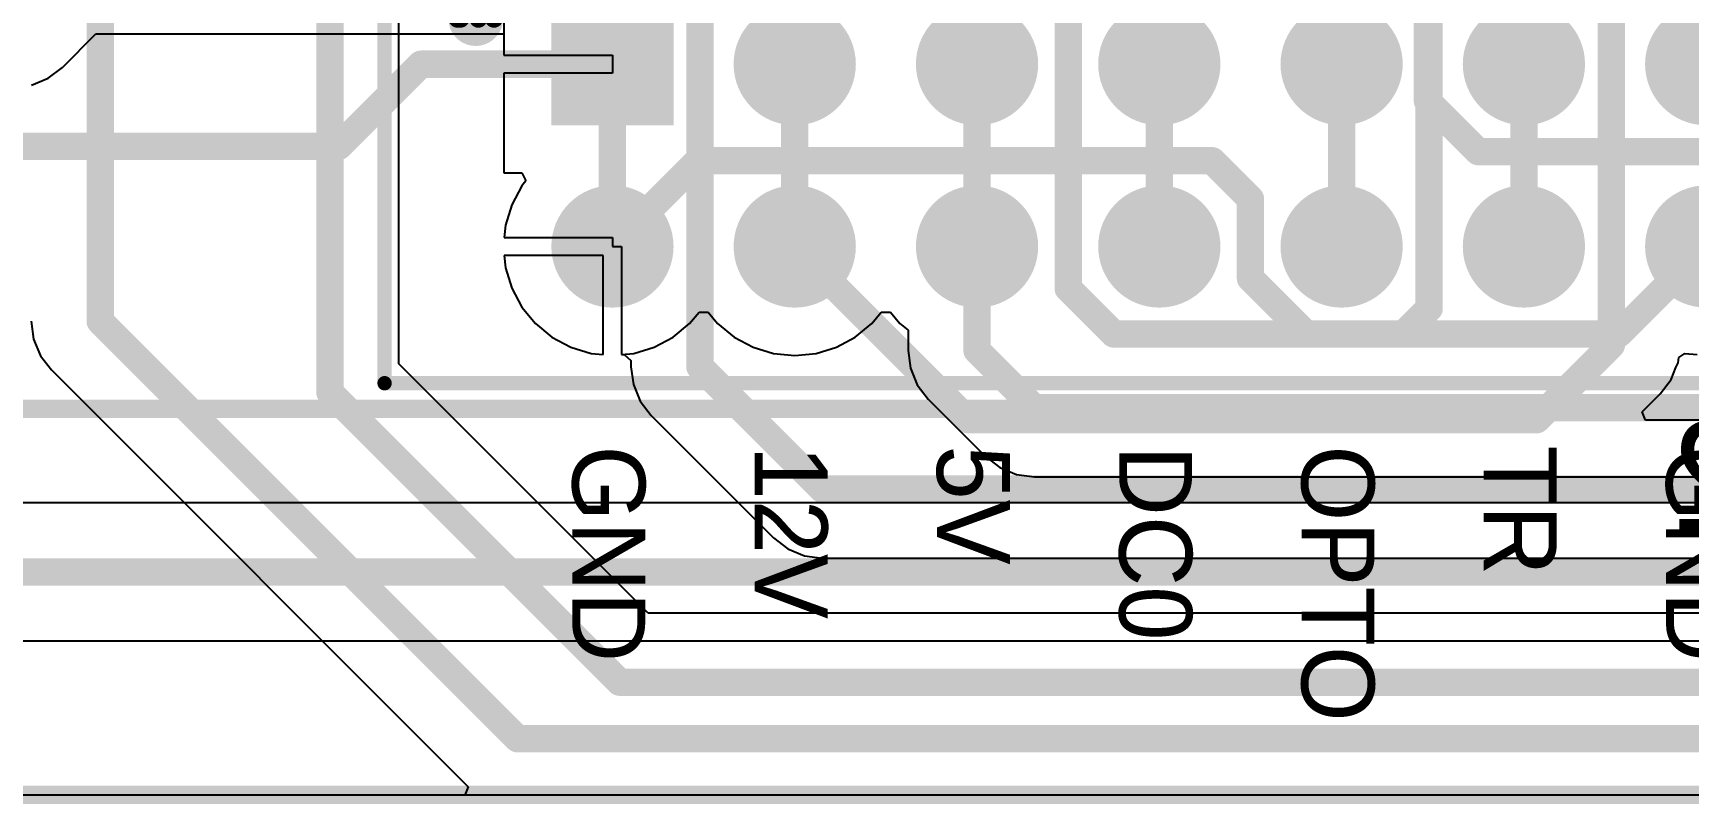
# Model space of a CAD drawing. Extents: x 2 to 5.35, y 2.27 to 3.73.
# Drawn here: x 3.067 to 3.976, y 2.268 to 2.691 of the extents above; entities that cross this region are included whole.
import ezdxf

# ---------------------------------------------------------------- set-up
doc = ezdxf.new("R2010")
doc.units = 0
doc.layers.get('0').update_dxf_attribs({"linetype": 'CONTINUOUS'})
for name, color, linetype in [('BOTTOMLAYER', 5, 'CONTINUOUS'), ('BOTTOMOVERLAY', 54, 'CONTINUOUS'), ('BOTTOMSOLDER', 6, 'CONTINUOUS'), ('MULTILAYER', 9, 'CONTINUOUS'), ('TOPLAYER', 1, 'CONTINUOUS'), ('TOPOVERLAY', 2, 'CONTINUOUS'), ('TOPSOLDER', 216, 'CONTINUOUS')]:
    doc.layers.add(name, color=color, linetype=linetype)

# ---------------------------------------------------------------- blocks, each defined once
blk = doc.blocks.new('SIP7_2_B_17')
at = {"layer": 'BOTTOMLAYER', "const_width": 0.029528}
for points in [[(0.085236, 0, 1), (0.114764, 0, 1)], [(0.185236, 0, 1), (0.214764, 0, 1)], [(0.285236, 0, 1), (0.314764, 0, 1)], [(0.385236, 0, 1), (0.414764, 0, 1)], [(0.485236, 0, 1), (0.514764, 0, 1)], [(0.585236, 0, 1), (0.614764, 0, 1)], [(-0.014764, -0.1, 1), (0.014764, -0.1, 1)], [(0.085236, -0.1, 1), (0.114764, -0.1, 1)], [(0.185236, -0.1, 1), (0.214764, -0.1, 1)], [(0.285236, -0.1, 1), (0.314764, -0.1, 1)], [(0.385236, -0.1, 1), (0.414764, -0.1, 1)], [(0.485236, -0.1, 1), (0.514764, -0.1, 1)], [(0.585236, -0.1, 1), (0.614764, -0.1, 1)]]:
    blk.add_lwpolyline(points, format="xyb", close=True, dxfattribs=at)
at = {"layer": 'BOTTOMLAYER'}
blk.add_solid([(-0.029528, -0.029528), (0.029528, -0.029528), (-0.029528, 0.029528), (0.029528, 0.029528)], dxfattribs=at)
at = {"layer": 'BOTTOMOVERLAY'}
for points, const_width in [([(-0.126969, 0.075, 1), (-0.123032, 0.075, 1)], 0.003937), ([(-0.126969, 0.075, 1), (-0.123032, 0.075, 1)], 0.003937), ([(0.723032, 0.075, 1), (0.726969, 0.075, 1)], 0.003937), ([(0.723032, 0.075, 1), (0.726969, 0.075, 1)], 0.003937), ([(-0.065, 0.025, 1), (-0.085, 0.025, 1)], 0.01), ([(-0.0875, 0.025, 1), (-0.0825, 0.025, 1)], 0.005), ([(-0.073543, 0.025, 1), (-0.083386, 0.025, 1)], 0.01), ([(-0.085886, 0.025, 1), (-0.080886, 0.025, 1)], 0.005), ([(-0.076043, 0.025, 1), (-0.071043, 0.025, 1)], 0.005), ([(-0.0675, 0.025, 1), (-0.0625, 0.025, 1)], 0.005), ([(-0.126969, -0.175, 1), (-0.123032, -0.175, 1)], 0.003937), ([(-0.126969, -0.175, 1), (-0.123032, -0.175, 1)], 0.003937), ([(0.723032, -0.175, 1), (0.726969, -0.175, 1)], 0.003937), ([(0.723032, -0.175, 1), (0.726969, -0.175, 1)], 0.003937)]:
    blk.add_lwpolyline(points, format="xyb", close=True, dxfattribs=dict(at, const_width=const_width))
at = {"layer": 'BOTTOMOVERLAY', "const_width": 0.007874}
for points in [[(-0.125, -0.175), (-0.125, 0.075)], [(-0.125, 0.075), (0.725, 0.075)], [(0.725, -0.175), (0.725, 0.075)], [(-0.125, -0.175), (0.725, -0.175)]]:
    blk.add_lwpolyline(points, dxfattribs=at)
at = {"layer": 'BOTTOMSOLDER', "const_width": 0.033528}
for points in [[(0.083236, 0, 1), (0.116764, 0, 1)], [(0.183236, 0, 1), (0.216764, 0, 1)], [(0.283236, 0, 1), (0.316764, 0, 1)], [(0.383236, 0, 1), (0.416764, 0, 1)], [(0.483236, 0, 1), (0.516764, 0, 1)], [(0.583236, 0, 1), (0.616764, 0, 1)], [(-0.016764, -0.1, 1), (0.016764, -0.1, 1)], [(0.083236, -0.1, 1), (0.116764, -0.1, 1)], [(0.183236, -0.1, 1), (0.216764, -0.1, 1)], [(0.283236, -0.1, 1), (0.316764, -0.1, 1)], [(0.383236, -0.1, 1), (0.416764, -0.1, 1)], [(0.483236, -0.1, 1), (0.516764, -0.1, 1)], [(0.583236, -0.1, 1), (0.616764, -0.1, 1)]]:
    blk.add_lwpolyline(points, format="xyb", close=True, dxfattribs=at)
at = {"layer": 'BOTTOMSOLDER'}
blk.add_solid([(-0.033528, -0.033528), (0.033528, -0.033528), (-0.033528, 0.033528), (0.033528, 0.033528)], dxfattribs=at)
at = {"layer": 'MULTILAYER', "const_width": 0.029528}
for points in [[(0.085236, 0, 1), (0.114764, 0, 1)], [(0.185236, 0, 1), (0.214764, 0, 1)], [(0.285236, 0, 1), (0.314764, 0, 1)], [(0.385236, 0, 1), (0.414764, 0, 1)], [(0.485236, 0, 1), (0.514764, 0, 1)], [(0.585236, 0, 1), (0.614764, 0, 1)], [(-0.014764, -0.1, 1), (0.014764, -0.1, 1)], [(0.085236, -0.1, 1), (0.114764, -0.1, 1)], [(0.185236, -0.1, 1), (0.214764, -0.1, 1)], [(0.285236, -0.1, 1), (0.314764, -0.1, 1)], [(0.385236, -0.1, 1), (0.414764, -0.1, 1)], [(0.485236, -0.1, 1), (0.514764, -0.1, 1)], [(0.585236, -0.1, 1), (0.614764, -0.1, 1)]]:
    blk.add_lwpolyline(points, format="xyb", close=True, dxfattribs=at)
at = {"layer": 'MULTILAYER'}
blk.add_solid([(-0.029528, -0.029528), (0.029528, -0.029528), (-0.029528, 0.029528), (0.029528, 0.029528)], dxfattribs=at)
at = {"layer": 'TOPLAYER', "const_width": 0.029528}
for points in [[(0.085236, 0, 1), (0.114764, 0, 1)], [(0.185236, 0, 1), (0.214764, 0, 1)], [(0.285236, 0, 1), (0.314764, 0, 1)], [(0.385236, 0, 1), (0.414764, 0, 1)], [(0.485236, 0, 1), (0.514764, 0, 1)], [(0.585236, 0, 1), (0.614764, 0, 1)], [(-0.014764, -0.1, 1), (0.014764, -0.1, 1)], [(0.085236, -0.1, 1), (0.114764, -0.1, 1)], [(0.185236, -0.1, 1), (0.214764, -0.1, 1)], [(0.285236, -0.1, 1), (0.314764, -0.1, 1)], [(0.385236, -0.1, 1), (0.414764, -0.1, 1)], [(0.485236, -0.1, 1), (0.514764, -0.1, 1)], [(0.585236, -0.1, 1), (0.614764, -0.1, 1)]]:
    blk.add_lwpolyline(points, format="xyb", close=True, dxfattribs=at)
at = {"layer": 'TOPLAYER'}
blk.add_solid([(-0.029528, -0.029528), (0.029528, -0.029528), (-0.029528, 0.029528), (0.029528, 0.029528)], dxfattribs=at)
at = {"layer": 'TOPSOLDER', "const_width": 0.033528}
for points in [[(0.083236, 0, 1), (0.116764, 0, 1)], [(0.183236, 0, 1), (0.216764, 0, 1)], [(0.283236, 0, 1), (0.316764, 0, 1)], [(0.383236, 0, 1), (0.416764, 0, 1)], [(0.483236, 0, 1), (0.516764, 0, 1)], [(0.583236, 0, 1), (0.616764, 0, 1)], [(-0.016764, -0.1, 1), (0.016764, -0.1, 1)], [(0.083236, -0.1, 1), (0.116764, -0.1, 1)], [(0.183236, -0.1, 1), (0.216764, -0.1, 1)], [(0.283236, -0.1, 1), (0.316764, -0.1, 1)], [(0.383236, -0.1, 1), (0.416764, -0.1, 1)], [(0.483236, -0.1, 1), (0.516764, -0.1, 1)], [(0.583236, -0.1, 1), (0.616764, -0.1, 1)]]:
    blk.add_lwpolyline(points, format="xyb", close=True, dxfattribs=at)
at = {"layer": 'TOPSOLDER'}
blk.add_solid([(-0.033528, -0.033528), (0.033528, -0.033528), (-0.033528, 0.033528), (0.033528, 0.033528)], dxfattribs=at)

msp = doc.modelspace()

# ---------------------------------------------------------------- linework, layer by layer
at = {"layer": 'BOTTOMLAYER'}
for p, q in [((3.083277, 2.672255), (3.101583, 2.69056)), ((3.101583, 2.69056), (3.325473, 2.69056)), ((3.325473, 2.69056), (3.325473, 2.679)), ((3.075444, 2.666244), (3.083277, 2.672255)), ((3.325473, 2.679), (3.38501, 2.679)), ((3.38501, 2.679), (3.38501, 2.669)), ((3.066321, 2.662465), (3.075444, 2.666244)), ((3.38501, 2.669), (3.325473, 2.669)), ((3.325473, 2.669), (3.325473, 2.614473)), ((3.325473, 2.614473), (3.33536, 2.614473)), ((3.335265, 2.607232), (3.329738, 2.59689)), ((3.337498, 2.609952), (3.335265, 2.607232)), ((3.33536, 2.614473), (3.337498, 2.609952)), ((3.329738, 2.59689), (3.326334, 2.585669)), ((3.326334, 2.585669), (3.325677, 2.579)), ((3.325677, 2.579), (3.38501, 2.579)), ((3.38501, 2.579), (3.38501, 2.57401)), ((3.38501, 2.57401), (3.39, 2.57401)), ((3.39, 2.57401), (3.39, 2.514677)), ((3.38, 2.569), (3.325677, 2.569)), ((3.325677, 2.569), (3.326334, 2.562331)), ((3.326334, 2.562331), (3.329738, 2.55111)), ((3.38, 2.514677), (3.38, 2.569)), ((3.329738, 2.55111), (3.335265, 2.540768)), ((3.335265, 2.540768), (3.342704, 2.531704)), ((3.427296, 2.531704), (3.4325, 2.538045)), ((3.4325, 2.538045), (3.4375, 2.538045)), ((3.4375, 2.538045), (3.442704, 2.531704)), ((3.527296, 2.531704), (3.5325, 2.538045)), ((3.5325, 2.538045), (3.5375, 2.538045)), ((3.5375, 2.538045), (3.542704, 2.531704)), ((3.342704, 2.531704), (3.351768, 2.524265)), ((3.418232, 2.524265), (3.427296, 2.531704)), ((3.442704, 2.531704), (3.451768, 2.524265)), ((3.518232, 2.524265), (3.527296, 2.531704)), ((3.542704, 2.531704), (3.547176, 2.528034)), ((3.547176, 2.528034), (3.547176, 2.517)), ((3.351768, 2.524265), (3.36211, 2.518738)), ((3.36211, 2.518738), (3.373331, 2.515334)), ((3.396669, 2.515334), (3.40789, 2.518738)), ((3.40789, 2.518738), (3.418232, 2.524265)), ((3.451768, 2.524265), (3.46211, 2.518738)), ((3.46211, 2.518738), (3.473331, 2.515334)), ((3.496669, 2.515334), (3.50789, 2.518738)), ((3.50789, 2.518738), (3.518232, 2.524265)), ((3.547176, 2.517), (3.547176, 2.517)), ((3.547176, 2.517), (3.547176, 2.517)), ((3.547176, 2.517), (3.548465, 2.50721)), ((3.373331, 2.515334), (3.38, 2.514677)), ((3.39, 2.514677), (3.396669, 2.515334)), ((3.473331, 2.515334), (3.485, 2.514184)), ((3.485, 2.514184), (3.496669, 2.515334)), ((3.548465, 2.50721), (3.552244, 2.498088)), ((3.552244, 2.498088), (3.558255, 2.490255)), ((3.558255, 2.490255), (3.589733, 2.458777)), ((3.589733, 2.458777), (3.597566, 2.452766)), ((3.597566, 2.452766), (3.606689, 2.448987)), ((3.606689, 2.448987), (3.616478, 2.447698)), ((3.616478, 2.447698), (4.126697, 2.447698)), ((4.128697, 2.433346), (2.311145, 2.433346)), ((2.295478, 2.357698), (4.128697, 2.357698)), ((5.35, 2.273), (2.004, 2.273))]:
    msp.add_line(p, q, dxfattribs=at)
at = {"layer": 'BOTTOMLAYER', "const_width": 0.015}
for points in [[(3.685, 2.674), (3.685, 2.729)], [(3.832028, 2.653972), (3.832028, 2.733972)], [(3.585, 2.674), (3.585, 2.711)], [(3.235, 2.629), (3.28, 2.674)], [(3.28, 2.674), (3.385, 2.674)], [(3.832028, 2.653972), (3.86, 2.626)], [(3.008, 2.629), (3.235, 2.629)], [(3.385, 2.574), (3.432028, 2.621028)], [(3.432028, 2.621028), (3.713972, 2.621028)], [(3.713972, 2.621028), (3.735, 2.6)], [(3.86, 2.626), (4.0455, 2.626)], [(3.735, 2.5565), (3.735, 2.6)], [(3.585, 2.517), (3.585, 2.574)], [(3.937, 2.526), (3.985, 2.574)], [(3.735, 2.5565), (3.7655, 2.526)], [(3.7655, 2.526), (3.937, 2.526)], [(3.585, 2.517), (3.616478, 2.485522)], [(3.616478, 2.485522), (4.167, 2.485522)], [(2.295478, 2.395522), (4.169, 2.395522)]]:
    msp.add_lwpolyline(points, dxfattribs=at)
at = {"layer": 'BOTTOMLAYER', "const_width": 0.0075}
for points in [[(3.27625, 2.674, 1), (3.28375, 2.674, 1)], [(3.27625, 2.674, 1), (3.28375, 2.674, 1)], [(3.38125, 2.674, 1), (3.38875, 2.674, 1)], [(3.58125, 2.674, 1), (3.58875, 2.674, 1)], [(3.68125, 2.674, 1), (3.68875, 2.674, 1)], [(3.828278, 2.653972, 1), (3.835778, 2.653972, 1)], [(3.828278, 2.653972, 1), (3.835778, 2.653972, 1)], [(3.23125, 2.629, 1), (3.23875, 2.629, 1)], [(3.23125, 2.629, 1), (3.23875, 2.629, 1)], [(3.428278, 2.621028, 1), (3.435778, 2.621028, 1)], [(3.428278, 2.621028, 1), (3.435778, 2.621028, 1)], [(3.710222, 2.621028, 1), (3.717722, 2.621028, 1)], [(3.710222, 2.621028, 1), (3.717722, 2.621028, 1)], [(3.85625, 2.626, 1), (3.86375, 2.626, 1)], [(3.85625, 2.626, 1), (3.86375, 2.626, 1)], [(3.73125, 2.6, 1), (3.73875, 2.6, 1)], [(3.73125, 2.6, 1), (3.73875, 2.6, 1)], [(3.38125, 2.574, 1), (3.38875, 2.574, 1)], [(3.58125, 2.574, 1), (3.58875, 2.574, 1)], [(3.73125, 2.5565, 1), (3.73875, 2.5565, 1)], [(3.73125, 2.5565, 1), (3.73875, 2.5565, 1)], [(3.76175, 2.526, 1), (3.76925, 2.526, 1)], [(3.76175, 2.526, 1), (3.76925, 2.526, 1)], [(3.93325, 2.526, 1), (3.94075, 2.526, 1)], [(3.93325, 2.526, 1), (3.94075, 2.526, 1)], [(3.58125, 2.517, 1), (3.58875, 2.517, 1)], [(3.58125, 2.517, 1), (3.58875, 2.517, 1)], [(3.612728, 2.485522, 1), (3.620228, 2.485522, 1)], [(3.612728, 2.485522, 1), (3.620228, 2.485522, 1)]]:
    msp.add_lwpolyline(points, format="xyb", close=True, dxfattribs=at)
at = {"layer": 'TOPLAYER'}
for p, q in [((3.267824, 2.509667), (3.267824, 2.849697)), ((3.325473, 2.733528), (3.325473, 2.679)), ((3.325473, 2.679), (3.38501, 2.679)), ((3.38501, 2.679), (3.38501, 2.669)), ((3.38501, 2.669), (3.325473, 2.669)), ((3.325473, 2.669), (3.325473, 2.614473)), ((3.325473, 2.614473), (3.33536, 2.614473)), ((3.335265, 2.607232), (3.329738, 2.59689)), ((3.337498, 2.609952), (3.335265, 2.607232)), ((3.33536, 2.614473), (3.337498, 2.609952)), ((3.329738, 2.59689), (3.326334, 2.585669)), ((3.326334, 2.585669), (3.325677, 2.579)), ((3.325677, 2.579), (3.38501, 2.579)), ((3.38501, 2.579), (3.38501, 2.57401)), ((3.38501, 2.57401), (3.39, 2.57401)), ((3.39, 2.57401), (3.39, 2.514677)), ((3.38, 2.569), (3.325677, 2.569)), ((3.325677, 2.569), (3.326334, 2.562331)), ((3.326334, 2.562331), (3.329738, 2.55111)), ((3.38, 2.514677), (3.38, 2.569)), ((3.329738, 2.55111), (3.335265, 2.540768)), ((3.335265, 2.540768), (3.342704, 2.531704)), ((3.066176, 2.533), (3.067465, 2.52321)), ((3.342704, 2.531704), (3.351768, 2.524265)), ((3.067465, 2.52321), (3.071244, 2.514088)), ((3.351768, 2.524265), (3.36211, 2.518738)), ((3.36211, 2.518738), (3.373331, 2.515334)), ((3.071244, 2.514088), (3.077255, 2.506255)), ((3.404667, 2.372824), (3.267824, 2.509667)), ((3.373331, 2.515334), (3.38, 2.514677)), ((3.39, 2.514677), (3.391472, 2.514822)), ((3.391472, 2.514822), (3.395176, 2.511464)), ((3.395176, 2.511464), (3.395176, 2.508)), ((3.395176, 2.508), (3.396465, 2.49821)), ((3.965756, 2.501088), (3.968428, 2.507539)), ((3.968428, 2.507539), (3.969535, 2.51021)), ((3.969535, 2.51021), (3.96992, 2.513135)), ((3.96992, 2.513135), (3.973331, 2.515334)), ((3.973331, 2.515334), (3.98, 2.514677)), ((3.077255, 2.506255), (3.30589, 2.277619)), ((3.396465, 2.49821), (3.400244, 2.489088)), ((3.959745, 2.493255), (3.965756, 2.501088)), ((3.400244, 2.489088), (3.406255, 2.481255)), ((3.94982, 2.483329), (3.959745, 2.493255)), ((3.406255, 2.481255), (3.473369, 2.414141)), ((3.951733, 2.47871), (3.94982, 2.483329)), ((4.108631, 2.47871), (3.951733, 2.47871)), ((3.473369, 2.414141), (3.481202, 2.40813)), ((3.481202, 2.40813), (3.490324, 2.404351)), ((3.490324, 2.404351), (3.500114, 2.403062)), ((3.500114, 2.403062), (4.110726, 2.403062)), ((4.11437, 2.372824), (3.404667, 2.372824)), ((3.303977, 2.273), (2.004, 2.273)), ((3.30589, 2.277619), (3.303977, 2.273))]:
    msp.add_line(p, q, dxfattribs=at)
at = {"layer": 'TOPLAYER', "const_width": 0.015}
for points in [[(3.23, 2.494), (3.23, 2.89)], [(3.104, 2.533), (3.104, 2.854)], [(3.785, 2.674), (3.785, 2.821)], [(3.885, 2.674), (3.885, 2.785)], [(3.833, 2.54), (3.833, 2.77)], [(3.933, 2.52), (3.933, 2.744)], [(3.433, 2.508), (3.433, 2.722766)], [(3.635, 2.551), (3.635, 2.72)], [(3.385, 2.574), (3.385, 2.674)], [(3.485, 2.574), (3.485, 2.674)], [(3.585, 2.574), (3.585, 2.674)], [(3.685, 2.574), (3.685, 2.674)], [(3.785, 2.574), (3.785, 2.674)], [(3.885, 2.574), (3.885, 2.674)], [(3.885, 2.574), (3.885, 2.674)], [(3.485, 2.574), (3.58, 2.479)], [(3.635, 2.551), (3.66, 2.526)], [(3.819, 2.526), (3.833, 2.54)], [(3.104, 2.533), (3.333, 2.304)], [(3.66, 2.526), (3.819, 2.526)], [(3.892, 2.479), (3.933, 2.52)], [(3.433, 2.508), (3.500114, 2.440886)], [(3.23, 2.494), (3.389, 2.335)], [(3.58, 2.479), (3.892, 2.479)], [(3.500114, 2.440886), (4.444, 2.440886)], [(3.389, 2.335), (4.817, 2.335)], [(3.333, 2.304), (4.857, 2.304)]]:
    msp.add_lwpolyline(points, dxfattribs=at)
at = {"layer": 'TOPLAYER', "const_width": 0.0075}
for points in [[(3.38125, 2.674, 1), (3.38875, 2.674, 1)], [(3.48125, 2.674, 1), (3.48875, 2.674, 1)], [(3.58125, 2.674, 1), (3.58875, 2.674, 1)], [(3.68125, 2.674, 1), (3.68875, 2.674, 1)], [(3.78125, 2.674, 1), (3.78875, 2.674, 1)], [(3.78125, 2.674, 1), (3.78875, 2.674, 1)], [(3.88125, 2.674, 1), (3.88875, 2.674, 1)], [(3.88125, 2.674, 1), (3.88875, 2.674, 1)], [(3.88125, 2.674, 1), (3.88875, 2.674, 1)], [(3.38125, 2.574, 1), (3.38875, 2.574, 1)], [(3.48125, 2.574, 1), (3.48875, 2.574, 1)], [(3.48125, 2.574, 1), (3.48875, 2.574, 1)], [(3.58125, 2.574, 1), (3.58875, 2.574, 1)], [(3.68125, 2.574, 1), (3.68875, 2.574, 1)], [(3.78125, 2.574, 1), (3.78875, 2.574, 1)], [(3.88125, 2.574, 1), (3.88875, 2.574, 1)], [(3.88125, 2.574, 1), (3.88875, 2.574, 1)], [(3.63125, 2.551, 1), (3.63875, 2.551, 1)], [(3.63125, 2.551, 1), (3.63875, 2.551, 1)], [(3.82925, 2.54, 1), (3.83675, 2.54, 1)], [(3.82925, 2.54, 1), (3.83675, 2.54, 1)], [(3.10025, 2.533, 1), (3.10775, 2.533, 1)], [(3.10025, 2.533, 1), (3.10775, 2.533, 1)], [(3.65625, 2.526, 1), (3.66375, 2.526, 1)], [(3.65625, 2.526, 1), (3.66375, 2.526, 1)], [(3.81525, 2.526, 1), (3.82275, 2.526, 1)], [(3.81525, 2.526, 1), (3.82275, 2.526, 1)], [(3.92925, 2.52, 1), (3.93675, 2.52, 1)], [(3.92925, 2.52, 1), (3.93675, 2.52, 1)], [(3.42925, 2.508, 1), (3.43675, 2.508, 1)], [(3.42925, 2.508, 1), (3.43675, 2.508, 1)], [(3.22625, 2.494, 1), (3.23375, 2.494, 1)], [(3.22625, 2.494, 1), (3.23375, 2.494, 1)], [(3.57625, 2.479, 1), (3.58375, 2.479, 1)], [(3.57625, 2.479, 1), (3.58375, 2.479, 1)], [(3.88825, 2.479, 1), (3.89575, 2.479, 1)], [(3.88825, 2.479, 1), (3.89575, 2.479, 1)], [(3.496364, 2.440886, 1), (3.503864, 2.440886, 1)], [(3.496364, 2.440886, 1), (3.503864, 2.440886, 1)], [(3.38525, 2.335, 1), (3.39275, 2.335, 1)], [(3.38525, 2.335, 1), (3.39275, 2.335, 1)], [(3.32925, 2.304, 1), (3.33675, 2.304, 1)], [(3.32925, 2.304, 1), (3.33675, 2.304, 1)]]:
    msp.add_lwpolyline(points, format="xyb", close=True, dxfattribs=at)
at = {"layer": 'TOPOVERLAY', "const_width": 0.01}
for points in [[(2.109, 2.485), (5.242, 2.485)], [(2.003116, 2.273268), (5.349572, 2.273268)]]:
    msp.add_lwpolyline(points, dxfattribs=at)

# ---------------------------------------------------------------- block references
at = {"rotation": 360}
msp.add_blockref('SIP7_2_B_17', (3.385, 2.674), dxfattribs=at)

# ---------------------------------------------------------------- texts
at = {"layer": 'BOTTOMOVERLAY', "text_generation_flag": 2}
msp.add_text('J2', height=0.06, rotation=360, dxfattribs=at).set_placement((4.051, 2.418))
at = {"layer": 'TOPOVERLAY'}
for s, p in [('GND', (3.363007, 2.464874)), ('5V', (3.563007, 2.464874)), ('OPTO', (3.763006, 2.464874)), ('TR', (3.863007, 2.464874)), ('GND', (3.963007, 2.464874)), ('12V', (3.463007, 2.464874)), ('DC0', (3.663006, 2.464874))]:
    msp.add_text(s, height=0.04, rotation=270, dxfattribs=at).set_placement(p)

doc.saveas('drawing.dxf')
